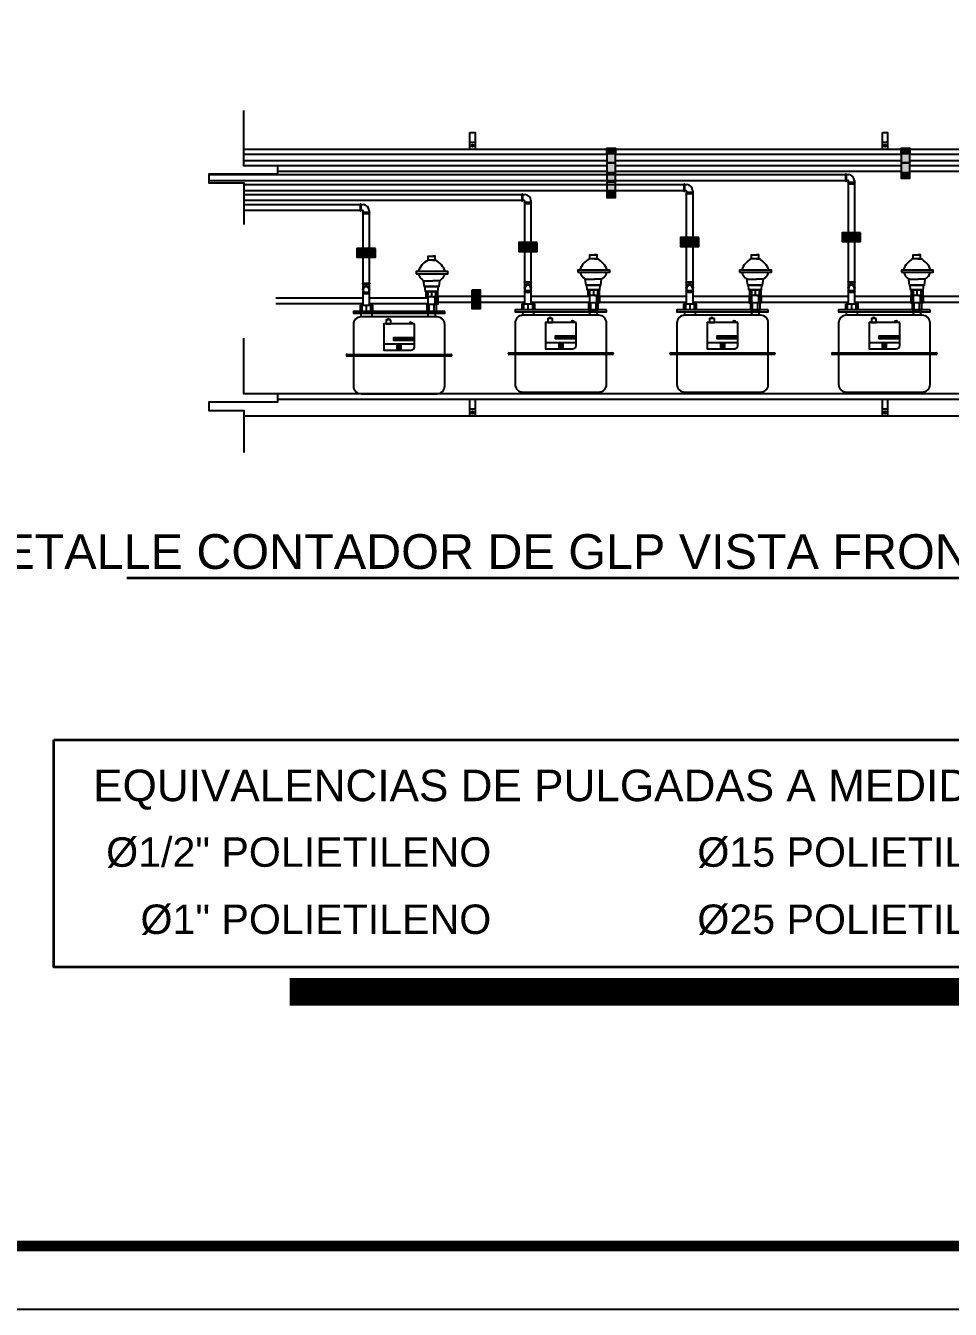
# Model space of a CAD drawing. Header units: feet. Extents: x 1019 to 2236, y -546 to 122.
# Drawn here: x 1115.69 to 1124.14, y -545.98 to -534.25 of the extents above; entities that cross this region are included whole.
import ezdxf

# ---------------------------------------------------------------- set-up
doc = ezdxf.new("R2010")
doc.units = ezdxf.units.FT
doc.header["$LTSCALE"] = 0.05
doc.header["$MEASUREMENT"] = 0
doc.linetypes.add('ACAD_ISO14W100', pattern=[25.5, 12, -3, 0.5, -3, 0.5, -3, 0.5, -3])
doc.linetypes.add('HIDDEN', pattern=[9.525, 6.35, -3.175])
for name, color, linetype, lineweight in [('AGUA POTABLE', 5, 'HIDDEN', 35), ('GAS', 6, 'ACAD_ISO14W100', 35), ('None', 7, 'Continuous', 5)]:
    doc.layers.add(name, color=color, linetype=linetype, lineweight=lineweight)
for name, color, linetype in [('GLP', 30, 'Continuous'), ('MARCO', 1, 'Continuous'), ('MUED', 8, 'Continuous'), ('TEXTM', 2, 'Continuous'), ('TEXXT', 2, 'Continuous')]:
    doc.layers.add(name, color=color, linetype=linetype)
doc.styles.add('arial', font='arial.ttf', dxfattribs={"height": 0.16})
doc.styles.add('DAMIAN', font='arial.ttf', dxfattribs={"height": 0.12})
doc.styles.add('R120', font='arial.ttf', dxfattribs={"height": 0.24})

msp = doc.modelspace()

# ---------------------------------------------------------------- hatches: boundary and pattern name
h = msp.add_hatch(color=256)
h.paths.add_polyline_path([(1121.029, -535.398), (1121.033, -535.39), (1121.041, -535.389), (1121.048, -535.394), (1121.048, -535.402), (1121.041, -535.407), (1121.033, -535.406)])
h.paths.add_polyline_path([(1121.043, -535.398, 1), (1121.034, -535.398, 1)], flags=0)
h.paths.add_polyline_path([(1121.034, -535.398, -1), (1121.043, -535.398, -1)], flags=16)
h = msp.add_hatch(color=256)
h.paths.add_polyline_path([(1123.72, -535.398), (1123.723, -535.39), (1123.732, -535.389), (1123.738, -535.394), (1123.738, -535.402), (1123.732, -535.407), (1123.723, -535.406)])
h.paths.add_polyline_path([(1123.733, -535.398, 1), (1123.725, -535.398, 1)], flags=0)
h.paths.add_polyline_path([(1123.725, -535.398, -1), (1123.733, -535.398, -1)], flags=16)
h = msp.add_hatch(color=256)
h.paths.add_polyline_path([(1123.723, -535.612), (1123.732, -535.61), (1123.738, -535.615), (1123.738, -535.623), (1123.732, -535.628), (1123.723, -535.627), (1123.72, -535.619)])
h.paths.add_polyline_path([(1123.725, -535.619, 1), (1123.733, -535.619, 1)], flags=0)
h.paths.add_polyline_path([(1123.733, -535.619, -1), (1123.725, -535.619, -1)], flags=16)
h = msp.add_hatch(color=256)
h.paths.add_polyline_path([(1121.033, -535.786), (1121.041, -535.784), (1121.048, -535.789), (1121.048, -535.798), (1121.041, -535.803), (1121.033, -535.801), (1121.029, -535.793)])
h.paths.add_polyline_path([(1121.034, -535.793, 1), (1121.043, -535.793, 1)], flags=0)
h.paths.add_polyline_path([(1121.043, -535.793, -1), (1121.034, -535.793, -1)], flags=16)
h = msp.add_hatch(color=256)
h.paths.add_polyline_path([(1123.166, -536.177), (1123.173, -536.174), (1123.181, -536.177), (1123.183, -536.185), (1123.177, -536.192), (1123.169, -536.192), (1123.164, -536.185)])
h.paths.add_polyline_path([(1123.169, -536.183, 1), (1123.178, -536.183, 1)], flags=0)
h.paths.add_polyline_path([(1123.178, -536.183, -1), (1123.169, -536.183, -1)], flags=16)
h = msp.add_hatch(color=256)
h.paths.add_polyline_path([(1123.302, -536.177), (1123.304, -536.185), (1123.299, -536.192), (1123.291, -536.192), (1123.285, -536.185), (1123.287, -536.177), (1123.295, -536.174)])
h.paths.add_polyline_path([(1123.291, -536.183, 1), (1123.299, -536.183, 1)], flags=0)
h.paths.add_polyline_path([(1123.299, -536.183, -1), (1123.291, -536.183, -1)], flags=16)
h = msp.add_hatch(color=256)
h.paths.add_polyline_path([(1118.733, -536.321), (1118.741, -536.317), (1118.748, -536.321), (1118.75, -536.329), (1118.745, -536.335), (1118.737, -536.335), (1118.731, -536.329)])
h.paths.add_polyline_path([(1118.737, -536.326, 1), (1118.745, -536.326, 1)], flags=0)
h.paths.add_polyline_path([(1118.745, -536.326, -1), (1118.737, -536.326, -1)], flags=16)
h = msp.add_hatch(color=256)
h.paths.add_polyline_path([(1118.855, -536.321), (1118.862, -536.317), (1118.87, -536.321), (1118.872, -536.329), (1118.866, -536.335), (1118.858, -536.335), (1118.853, -536.329)])
h.paths.add_polyline_path([(1118.858, -536.326, 1), (1118.866, -536.326, 1)], flags=0)
h.paths.add_polyline_path([(1118.866, -536.326, -1), (1118.858, -536.326, -1)], flags=16)
h = msp.add_hatch(color=256)
h.paths.add_polyline_path([(1120.211, -536.269), (1120.218, -536.265), (1120.226, -536.269), (1120.228, -536.277), (1120.222, -536.283), (1120.214, -536.283), (1120.209, -536.277)])
h.paths.add_polyline_path([(1120.214, -536.274, 1), (1120.222, -536.274, 1)], flags=0)
h.paths.add_polyline_path([(1120.222, -536.274, -1), (1120.214, -536.274, -1)], flags=16)
h = msp.add_hatch(color=256)
h.paths.add_polyline_path([(1120.347, -536.269), (1120.349, -536.277), (1120.344, -536.283), (1120.336, -536.283), (1120.33, -536.277), (1120.332, -536.269), (1120.34, -536.265)])
h.paths.add_polyline_path([(1120.336, -536.274, 1), (1120.344, -536.274, 1)], flags=0)
h.paths.add_polyline_path([(1120.344, -536.274, -1), (1120.336, -536.274, -1)], flags=16)
h = msp.add_hatch(color=256)
h.paths.add_polyline_path([(1121.688, -536.223), (1121.696, -536.219), (1121.703, -536.223), (1121.705, -536.231), (1121.7, -536.237), (1121.692, -536.237), (1121.686, -536.231)])
h.paths.add_polyline_path([(1121.692, -536.228, 1), (1121.7, -536.228, 1)], flags=0)
h.paths.add_polyline_path([(1121.7, -536.228, -1), (1121.692, -536.228, -1)], flags=16)
h = msp.add_hatch(color=256)
h.paths.add_polyline_path([(1121.825, -536.223), (1121.827, -536.231), (1121.821, -536.237), (1121.813, -536.237), (1121.808, -536.231), (1121.81, -536.223), (1121.817, -536.219)])
h.paths.add_polyline_path([(1121.813, -536.228, 1), (1121.821, -536.228, 1)], flags=0)
h.paths.add_polyline_path([(1121.821, -536.228, -1), (1121.813, -536.228, -1)], flags=16)
h = msp.add_hatch(color=256)
h.paths.add_polyline_path([(1119.802, -536.685), (1119.81, -536.683), (1119.817, -536.688), (1119.817, -536.697), (1119.81, -536.702), (1119.802, -536.7), (1119.798, -536.693)])
h.paths.add_polyline_path([(1119.803, -536.693, 1), (1119.812, -536.693, 1)], flags=0)
h.paths.add_polyline_path([(1119.812, -536.693, -1), (1119.803, -536.693, -1)], flags=16)
h = msp.add_hatch(color=256)
h.paths.add_polyline_path([(1119.802, -536.822), (1119.798, -536.814), (1119.802, -536.807), (1119.81, -536.805), (1119.817, -536.81), (1119.817, -536.818), (1119.81, -536.823)])
h.paths.add_polyline_path([(1119.808, -536.818, 1), (1119.808, -536.81, 1)], flags=0)
h.paths.add_polyline_path([(1119.808, -536.81, -1), (1119.808, -536.818, -1)], flags=16)
at = {"layer": 'MUED'}
h = msp.add_hatch(color=254, dxfattribs=at)
h.paths.add_polyline_path([(1120.999, -535.371), (1120.999, -535.421), (1121.078, -535.421), (1121.078, -535.371)])
h.paths.add_polyline_path([(1121.033, -535.39), (1121.041, -535.389), (1121.048, -535.394), (1121.048, -535.402), (1121.041, -535.407), (1121.033, -535.406), (1121.029, -535.398)], flags=16)
h.paths.add_polyline_path([(1121.043, -535.398, -1), (1121.034, -535.398, -1)], flags=0)
h = msp.add_hatch(color=254, dxfattribs=at)
h.paths.add_polyline_path([(1123.689, -535.371), (1123.689, -535.421), (1123.769, -535.421), (1123.769, -535.371)])
h.paths.add_polyline_path([(1123.723, -535.39), (1123.732, -535.389), (1123.738, -535.394), (1123.738, -535.402), (1123.732, -535.407), (1123.723, -535.406), (1123.72, -535.398)], flags=16)
h.paths.add_polyline_path([(1123.733, -535.398, -1), (1123.725, -535.398, -1)], flags=0)
h = msp.add_hatch(color=256, dxfattribs=at)
h.paths.add_polyline_path([(1120.999, -535.421), (1121.078, -535.421), (1121.078, -535.429), (1120.999, -535.429)])
h.paths.add_polyline_path([(1120.999, -535.429), (1121.078, -535.429), (1121.078, -535.485), (1120.999, -535.485)])
h.paths.add_polyline_path([(1120.999, -535.485), (1121.078, -535.485), (1121.078, -535.505), (1120.999, -535.505)])
h.paths.add_polyline_path([(1120.999, -535.505), (1121.078, -535.505), (1121.078, -535.528), (1120.999, -535.528)])
h.paths.add_polyline_path([(1120.999, -535.528), (1121.078, -535.528), (1121.078, -535.583), (1120.999, -535.583)])
h.paths.add_polyline_path([(1120.999, -535.583), (1121.078, -535.583), (1121.078, -535.596), (1120.999, -535.596)])
h = msp.add_hatch(color=256, dxfattribs=at)
h.paths.add_polyline_path([(1123.689, -535.421), (1123.769, -535.421), (1123.769, -535.429), (1123.689, -535.429)])
h.paths.add_polyline_path([(1123.689, -535.429), (1123.769, -535.429), (1123.769, -535.485), (1123.689, -535.485)])
h.paths.add_polyline_path([(1123.689, -535.485), (1123.769, -535.485), (1123.769, -535.505), (1123.689, -535.505)])
h.paths.add_polyline_path([(1123.689, -535.505), (1123.769, -535.505), (1123.769, -535.528), (1123.689, -535.528)])
h.paths.add_polyline_path([(1123.689, -535.528), (1123.769, -535.528), (1123.769, -535.583), (1123.689, -535.583)])
h.paths.add_polyline_path([(1123.689, -535.583), (1123.769, -535.583), (1123.769, -535.596), (1123.689, -535.596)])
h = msp.add_hatch(color=256, dxfattribs=at)
h.paths.add_polyline_path([(1120.999, -535.596), (1121.078, -535.596), (1121.078, -535.604), (1120.999, -535.604)])
h.paths.add_polyline_path([(1120.999, -535.604), (1121.078, -535.604), (1121.078, -535.659), (1120.999, -535.659)])
h.paths.add_polyline_path([(1120.999, -535.659), (1121.078, -535.659), (1121.078, -535.679), (1120.999, -535.679)])
h.paths.add_polyline_path([(1120.999, -535.679), (1121.078, -535.679), (1121.078, -535.702), (1120.999, -535.702)])
h.paths.add_polyline_path([(1120.999, -535.702), (1121.078, -535.702), (1121.078, -535.758), (1120.999, -535.758)])
h.paths.add_polyline_path([(1120.999, -535.758), (1121.078, -535.758), (1121.078, -535.77), (1120.999, -535.77)])
h = msp.add_hatch(color=254, dxfattribs=at)
h.paths.add_polyline_path([(1123.689, -535.646), (1123.689, -535.596), (1123.769, -535.596), (1123.769, -535.646)])
h.paths.add_polyline_path([(1123.723, -535.627), (1123.732, -535.628), (1123.738, -535.623), (1123.738, -535.615), (1123.732, -535.61), (1123.723, -535.612), (1123.72, -535.619)], flags=16)
h.paths.add_polyline_path([(1123.733, -535.619, 1), (1123.725, -535.619, 1)], flags=0)
h = msp.add_hatch(color=254, dxfattribs=at)
h.paths.add_polyline_path([(1120.999, -535.82), (1120.999, -535.77), (1121.078, -535.77), (1121.078, -535.82)])
h.paths.add_polyline_path([(1121.033, -535.801), (1121.041, -535.803), (1121.048, -535.798), (1121.048, -535.789), (1121.041, -535.784), (1121.033, -535.786), (1121.029, -535.793)], flags=16)
h.paths.add_polyline_path([(1121.043, -535.793, 1), (1121.034, -535.793, 1)], flags=0)
h = msp.add_hatch(color=254, dxfattribs=at)
h.paths.add_polyline_path([(1121.723, -536.188), (1121.672, -536.188), (1121.672, -536.268), (1121.723, -536.268)])
h.paths.add_polyline_path([(1121.703, -536.223), (1121.705, -536.231), (1121.7, -536.237), (1121.692, -536.237), (1121.686, -536.231), (1121.688, -536.223), (1121.696, -536.219)], flags=16)
h.paths.add_polyline_path([(1121.7, -536.228, -1), (1121.692, -536.228, -1)], flags=0)
for points in [[(1121.79, -536.268), (1121.723, -536.268), (1121.723, -536.188), (1121.79, -536.188)], [(1123.268, -536.222), (1123.201, -536.222), (1123.201, -536.143), (1123.268, -536.143)], [(1118.768, -536.286), (1118.835, -536.286), (1118.835, -536.366), (1118.768, -536.366)], [(1120.313, -536.314), (1120.246, -536.314), (1120.246, -536.234), (1120.313, -536.234)], [(1119.847, -536.72), (1119.847, -536.786), (1119.768, -536.786), (1119.768, -536.72)]]:
    msp.add_hatch(color=256, dxfattribs=at).paths.add_polyline_path(points)
h = msp.add_hatch(color=254, dxfattribs=at)
h.paths.add_polyline_path([(1121.79, -536.188), (1121.841, -536.188), (1121.841, -536.268), (1121.79, -536.268)])
h.paths.add_polyline_path([(1121.81, -536.223), (1121.808, -536.231), (1121.813, -536.237), (1121.821, -536.237), (1121.827, -536.231), (1121.825, -536.223), (1121.817, -536.219)], flags=16)
h.paths.add_polyline_path([(1121.813, -536.228, 1), (1121.821, -536.228, 1)], flags=0)
h = msp.add_hatch(color=254, dxfattribs=at)
h.paths.add_polyline_path([(1123.2, -536.143), (1123.15, -536.143), (1123.15, -536.222), (1123.2, -536.222)])
h.paths.add_polyline_path([(1123.181, -536.177), (1123.183, -536.185), (1123.177, -536.192), (1123.169, -536.192), (1123.164, -536.185), (1123.166, -536.177), (1123.173, -536.174)], flags=16)
h.paths.add_polyline_path([(1123.178, -536.183, -1), (1123.169, -536.183, -1)], flags=0)
h = msp.add_hatch(color=254, dxfattribs=at)
h.paths.add_polyline_path([(1123.268, -536.143), (1123.318, -536.143), (1123.318, -536.222), (1123.268, -536.222)])
h.paths.add_polyline_path([(1123.287, -536.177), (1123.285, -536.185), (1123.291, -536.192), (1123.299, -536.192), (1123.304, -536.185), (1123.302, -536.177), (1123.295, -536.174)], flags=16)
h.paths.add_polyline_path([(1123.291, -536.183, 1), (1123.299, -536.183, 1)], flags=0)
h = msp.add_hatch(color=254, dxfattribs=at)
h.paths.add_polyline_path([(1118.768, -536.286), (1118.717, -536.286), (1118.717, -536.366), (1118.768, -536.366)])
h.paths.add_polyline_path([(1118.748, -536.321), (1118.75, -536.329), (1118.745, -536.335), (1118.737, -536.335), (1118.731, -536.329), (1118.733, -536.321), (1118.741, -536.317)], flags=16)
h.paths.add_polyline_path([(1118.745, -536.326, -1), (1118.737, -536.326, -1)], flags=0)
h = msp.add_hatch(color=254, dxfattribs=at)
h.paths.add_polyline_path([(1118.835, -536.286), (1118.886, -536.286), (1118.886, -536.366), (1118.835, -536.366)])
h.paths.add_polyline_path([(1118.855, -536.321), (1118.853, -536.329), (1118.858, -536.335), (1118.866, -536.335), (1118.872, -536.329), (1118.87, -536.321), (1118.862, -536.317)], flags=16)
h.paths.add_polyline_path([(1118.858, -536.326, 1), (1118.866, -536.326, 1)], flags=0)
h = msp.add_hatch(color=254, dxfattribs=at)
h.paths.add_polyline_path([(1120.245, -536.234), (1120.195, -536.234), (1120.195, -536.314), (1120.245, -536.314)])
h.paths.add_polyline_path([(1120.226, -536.269), (1120.228, -536.277), (1120.222, -536.283), (1120.214, -536.283), (1120.209, -536.277), (1120.211, -536.269), (1120.218, -536.265)], flags=16)
h.paths.add_polyline_path([(1120.222, -536.274, -1), (1120.214, -536.274, -1)], flags=0)
h = msp.add_hatch(color=254, dxfattribs=at)
h.paths.add_polyline_path([(1120.313, -536.234), (1120.363, -536.234), (1120.363, -536.314), (1120.313, -536.314)])
h.paths.add_polyline_path([(1120.332, -536.269), (1120.33, -536.277), (1120.336, -536.283), (1120.344, -536.283), (1120.349, -536.277), (1120.347, -536.269), (1120.34, -536.265)], flags=16)
h.paths.add_polyline_path([(1120.336, -536.274, 1), (1120.344, -536.274, 1)], flags=0)
h = msp.add_hatch(color=254, dxfattribs=at)
h.paths.add_polyline_path([(1119.768, -536.72), (1119.768, -536.669), (1119.847, -536.669), (1119.847, -536.72)])
h.paths.add_polyline_path([(1119.802, -536.7), (1119.81, -536.702), (1119.817, -536.697), (1119.817, -536.688), (1119.81, -536.683), (1119.802, -536.685), (1119.798, -536.693)], flags=16)
h.paths.add_polyline_path([(1119.812, -536.693, 1), (1119.803, -536.693, 1)], flags=0)
h = msp.add_hatch(color=254, dxfattribs=at)
h.paths.add_polyline_path([(1119.768, -536.787), (1119.768, -536.837), (1119.847, -536.837), (1119.847, -536.787)])
h.paths.add_polyline_path([(1119.802, -536.807), (1119.81, -536.805), (1119.817, -536.81), (1119.817, -536.818), (1119.81, -536.823), (1119.802, -536.822), (1119.798, -536.814)], flags=16)
h.paths.add_polyline_path([(1119.808, -536.81, -1), (1119.808, -536.818, -1)], flags=0)

# ---------------------------------------------------------------- linework, layer by layer
at = {"layer": 'AGUA POTABLE', "linetype": 'ByBlock'}
msp.add_line((1128.571, -539.301), (1116.615, -539.301), dxfattribs=at)
at = {"layer": 'GAS', "linetype": 'Continuous'}
msp.add_lwpolyline([(1115.95, -540.778), (1128.842, -540.778), (1128.842, -542.854), (1115.95, -542.854)], close=True, dxfattribs=at)
at = {"layer": 'GAS', "linetype": 'Continuous', "const_width": 0.252, "elevation": 0.108}
msp.add_lwpolyline([(1118.104, -543.08), (1129.091, -543.08), (1129.091, -541.574)], dxfattribs=at)
at = {"layer": 'GLP', "color": 8}
for p, q in [((1123.517, -535.382), (1117.681, -535.382)), ((1123.689, -535.382), (1123.564, -535.382)), ((1127.284, -535.382), (1123.769, -535.382)), ((1123.517, -537.82), (1117.684, -537.82)), ((1127.284, -537.82), (1123.564, -537.82))]:
    msp.add_line(p, q, dxfattribs=at)
at = {"layer": 'GLP', "color": 0}
for p, q in [((1119.773, -535.348), (1119.763, -535.348)), ((1119.773, -535.349), (1119.763, -535.349)), ((1119.773, -535.338), (1119.773, -535.348)), ((1119.773, -535.349), (1119.773, -535.359)), ((1119.774, -535.338), (1119.774, -535.348)), ((1119.784, -535.348), (1119.774, -535.348)), ((1119.784, -535.349), (1119.774, -535.349)), ((1119.774, -535.349), (1119.774, -535.359)), ((1123.54, -535.348), (1123.53, -535.348)), ((1123.54, -535.349), (1123.53, -535.349)), ((1123.54, -535.338), (1123.54, -535.348)), ((1123.54, -535.349), (1123.54, -535.359)), ((1123.541, -535.338), (1123.541, -535.348)), ((1123.551, -535.348), (1123.541, -535.348)), ((1123.551, -535.349), (1123.541, -535.349)), ((1123.541, -535.349), (1123.541, -535.359)), ((1120.845, -536.716), (1120.845, -536.666)), ((1120.881, -536.716), (1120.881, -536.666)), ((1120.917, -536.716), (1120.917, -536.666)), ((1122.323, -536.716), (1122.323, -536.666)), ((1122.358, -536.716), (1122.358, -536.666)), ((1122.394, -536.716), (1122.394, -536.666)), ((1123.8, -536.716), (1123.8, -536.666)), ((1123.836, -536.716), (1123.836, -536.666)), ((1123.872, -536.716), (1123.872, -536.666)), ((1119.368, -536.73), (1119.368, -536.68)), ((1119.403, -536.73), (1119.403, -536.68)), ((1119.439, -536.73), (1119.439, -536.68)), ((1120.853, -536.849), (1120.853, -536.785)), ((1120.901, -536.849), (1120.901, -536.785)), ((1122.331, -536.849), (1122.331, -536.785)), ((1122.379, -536.849), (1122.379, -536.785)), ((1123.808, -536.849), (1123.808, -536.785)), ((1123.856, -536.849), (1123.856, -536.785)), ((1118.765, -536.863), (1118.765, -536.806)), ((1118.805, -536.863), (1118.805, -536.806)), ((1118.845, -536.863), (1118.845, -536.806)), ((1119.376, -536.863), (1119.376, -536.798)), ((1119.424, -536.863), (1119.424, -536.798)), ((1120.242, -536.849), (1120.242, -536.792)), ((1120.282, -536.849), (1120.282, -536.792)), ((1120.323, -536.849), (1120.323, -536.792)), ((1121.72, -536.849), (1121.72, -536.792)), ((1121.76, -536.849), (1121.76, -536.792)), ((1121.8, -536.849), (1121.8, -536.792)), ((1123.197, -536.849), (1123.197, -536.792)), ((1123.238, -536.849), (1123.238, -536.792)), ((1123.278, -536.849), (1123.278, -536.792)), ((1119.242, -537.162), (1118.962, -537.162)), ((1120.72, -537.149), (1120.44, -537.149)), ((1122.197, -537.149), (1121.917, -537.149)), ((1123.675, -537.149), (1123.395, -537.149)), ((1119.773, -537.785), (1119.763, -537.785)), ((1119.773, -537.786), (1119.763, -537.786)), ((1119.773, -537.775), (1119.773, -537.785)), ((1119.773, -537.786), (1119.773, -537.797)), ((1119.774, -537.775), (1119.774, -537.785)), ((1119.784, -537.785), (1119.774, -537.785)), ((1119.784, -537.786), (1119.774, -537.786)), ((1119.774, -537.786), (1119.774, -537.797)), ((1123.54, -537.785), (1123.53, -537.785)), ((1123.54, -537.786), (1123.53, -537.786)), ((1123.54, -537.775), (1123.54, -537.785)), ((1123.54, -537.786), (1123.54, -537.797)), ((1123.541, -537.775), (1123.541, -537.785)), ((1123.551, -537.785), (1123.541, -537.785)), ((1123.551, -537.786), (1123.541, -537.786)), ((1123.541, -537.786), (1123.541, -537.797))]:
    msp.add_line(p, q, dxfattribs=at)
at = {"layer": 'GLP'}
for p, q in [((1118.829, -536.614), (1118.774, -536.614)), ((1120.306, -536.601), (1120.251, -536.601)), ((1121.784, -536.601), (1121.729, -536.601)), ((1123.261, -536.601), (1123.206, -536.601)), ((1119.369, -536.798), (1119.369, -536.73)), ((1119.431, -536.798), (1119.431, -536.73)), ((1119.445, -536.793), (1119.445, -536.738)), ((1120.846, -536.785), (1120.846, -536.716)), ((1120.909, -536.785), (1120.909, -536.716)), ((1120.923, -536.78), (1120.909, -536.78)), ((1120.923, -536.78), (1120.923, -536.724)), ((1122.31, -536.78), (1122.31, -536.724)), ((1122.324, -536.78), (1122.31, -536.78)), ((1122.324, -536.785), (1122.324, -536.716)), ((1122.387, -536.785), (1122.387, -536.716)), ((1122.4, -536.78), (1122.387, -536.78)), ((1122.4, -536.78), (1122.4, -536.724)), ((1123.787, -536.78), (1123.787, -536.724)), ((1123.801, -536.78), (1123.787, -536.78)), ((1123.801, -536.785), (1123.801, -536.716)), ((1123.864, -536.785), (1123.864, -536.716)), ((1123.878, -536.78), (1123.864, -536.78)), ((1123.878, -536.78), (1123.878, -536.724)), ((1119.445, -536.793), (1119.431, -536.793))]:
    msp.add_line(p, q, dxfattribs=at)
at = {"layer": 'GLP', "color": 0}
for points in [[(1117.681, -535.025), (1117.681, -535.528), (1117.992, -535.528), (1117.992, -535.608), (1117.365, -535.608), (1117.365, -535.686), (1117.684, -535.686), (1117.684, -536.069)], [(1119.433, -536.394), (1119.367, -536.394), (1119.367, -536.358), (1119.433, -536.358)], [(1119.411, -536.394), (1119.433, -536.394), (1119.433, -536.358), (1119.411, -536.358)], [(1120.911, -536.381), (1120.844, -536.381), (1120.844, -536.345), (1120.911, -536.345)], [(1120.888, -536.381), (1120.911, -536.381), (1120.911, -536.345), (1120.888, -536.345)], [(1122.388, -536.381), (1122.322, -536.381), (1122.322, -536.345), (1122.388, -536.345)], [(1122.366, -536.381), (1122.388, -536.381), (1122.388, -536.345), (1122.366, -536.345)], [(1123.866, -536.381), (1123.799, -536.381), (1123.799, -536.345), (1123.866, -536.345)], [(1123.843, -536.381), (1123.866, -536.381), (1123.866, -536.345), (1123.843, -536.345)], [(1119.411, -536.636), (1119.333, -536.636), (1119.325, -536.582), (1119.411, -536.582)], [(1119.411, -536.68), (1119.343, -536.68), (1119.339, -536.636), (1119.411, -536.636)], [(1119.411, -536.636), (1119.467, -536.636), (1119.475, -536.582), (1119.411, -536.582)], [(1119.411, -536.68), (1119.457, -536.68), (1119.461, -536.636), (1119.411, -536.636)], [(1120.888, -536.622), (1120.81, -536.622), (1120.803, -536.569), (1120.888, -536.569)], [(1120.888, -536.666), (1120.82, -536.666), (1120.816, -536.622), (1120.888, -536.622)], [(1120.933, -536.716), (1120.828, -536.716), (1120.828, -536.666), (1120.933, -536.666)], [(1120.888, -536.622), (1120.945, -536.622), (1120.952, -536.569), (1120.888, -536.569)], [(1120.888, -536.666), (1120.935, -536.666), (1120.939, -536.622), (1120.888, -536.622)], [(1120.891, -536.716), (1120.933, -536.716), (1120.933, -536.666), (1120.891, -536.666)], [(1122.366, -536.622), (1122.288, -536.622), (1122.28, -536.569), (1122.366, -536.569)], [(1122.366, -536.666), (1122.298, -536.666), (1122.294, -536.622), (1122.366, -536.622)], [(1122.411, -536.716), (1122.305, -536.716), (1122.305, -536.666), (1122.411, -536.666)], [(1122.366, -536.622), (1122.422, -536.622), (1122.43, -536.569), (1122.366, -536.569)], [(1122.366, -536.666), (1122.412, -536.666), (1122.416, -536.622), (1122.366, -536.622)], [(1122.369, -536.716), (1122.411, -536.716), (1122.411, -536.666), (1122.369, -536.666)], [(1123.843, -536.622), (1123.765, -536.622), (1123.758, -536.569), (1123.843, -536.569)], [(1123.843, -536.666), (1123.775, -536.666), (1123.771, -536.622), (1123.843, -536.622)], [(1123.888, -536.716), (1123.783, -536.716), (1123.783, -536.666), (1123.888, -536.666)], [(1123.843, -536.622), (1123.9, -536.622), (1123.907, -536.569), (1123.843, -536.569)], [(1123.843, -536.666), (1123.89, -536.666), (1123.894, -536.622), (1123.843, -536.622)], [(1123.846, -536.716), (1123.888, -536.716), (1123.888, -536.666), (1123.846, -536.666)], [(1119.456, -536.73), (1119.35, -536.73), (1119.35, -536.68), (1119.456, -536.68)], [(1119.414, -536.73), (1119.456, -536.73), (1119.456, -536.68), (1119.414, -536.68)], [(1117.681, -537.108), (1117.681, -537.611), (1117.992, -537.611), (1117.992, -537.691), (1117.365, -537.691), (1117.365, -537.769), (1117.684, -537.769), (1117.684, -538.152)], [(1118.629, -537.255), (1119.575, -537.255)], [(1120.107, -537.242), (1121.053, -537.242)], [(1121.053, -537.257), (1120.107, -537.257)], [(1121.584, -537.242), (1122.53, -537.242)], [(1122.53, -537.257), (1121.584, -537.257)], [(1123.062, -537.242), (1124.008, -537.242)], [(1124.008, -537.257), (1123.062, -537.257)], [(1119.575, -537.271), (1118.629, -537.271)], [(1127.564, -537.614), (1117.992, -537.614)], [(1117.992, -537.663), (1127.564, -537.663)]]:
    msp.add_lwpolyline(points, dxfattribs=at)
for points in [[(1119.75, -535.226), (1119.797, -535.226), (1119.797, -535.382), (1119.75, -535.382)], [(1123.517, -535.226), (1123.564, -535.226), (1123.564, -535.382), (1123.517, -535.382)], [(1119.797, -535.382), (1119.75, -535.382), (1119.75, -535.315), (1119.797, -535.315)], [(1123.564, -535.382), (1123.517, -535.382), (1123.517, -535.315), (1123.564, -535.315)], [(1119.258, -536.518), (1119.549, -536.518), (1119.549, -536.499), (1119.258, -536.499)], [(1120.736, -536.505), (1121.026, -536.505), (1121.026, -536.485), (1120.736, -536.485)], [(1122.213, -536.505), (1122.504, -536.505), (1122.504, -536.485), (1122.213, -536.485)], [(1123.691, -536.505), (1123.981, -536.505), (1123.981, -536.485), (1123.691, -536.485)], [(1120.922, -536.785), (1120.833, -536.785), (1120.833, -536.849), (1120.922, -536.849)], [(1122.399, -536.785), (1122.311, -536.785), (1122.311, -536.849), (1122.399, -536.849)], [(1123.877, -536.785), (1123.788, -536.785), (1123.788, -536.849), (1123.877, -536.849)], [(1119.52, -536.863), (1118.685, -536.863), (1118.685, -536.879), (1119.52, -536.879)], [(1118.749, -536.806), (1118.861, -536.806), (1118.861, -536.863), (1118.749, -536.863)], [(1119.444, -536.798), (1119.356, -536.798), (1119.356, -536.863), (1119.444, -536.863)], [(1120.997, -536.849), (1120.162, -536.849), (1120.162, -536.865), (1120.997, -536.865)], [(1120.227, -536.792), (1120.338, -536.792), (1120.338, -536.849), (1120.227, -536.849)], [(1122.475, -536.849), (1121.64, -536.849), (1121.64, -536.865), (1122.475, -536.865)], [(1121.704, -536.792), (1121.816, -536.792), (1121.816, -536.849), (1121.704, -536.849)], [(1123.952, -536.849), (1123.117, -536.849), (1123.117, -536.865), (1123.952, -536.865)], [(1123.182, -536.792), (1123.293, -536.792), (1123.293, -536.849), (1123.182, -536.849)], [(1119.027, -536.94), (1118.983, -536.94), (1118.983, -536.977), (1119.027, -536.977)], [(1120.504, -536.927), (1120.461, -536.927), (1120.461, -536.963), (1120.504, -536.963)], [(1121.982, -536.927), (1121.938, -536.927), (1121.938, -536.963), (1121.982, -536.963)], [(1123.46, -536.927), (1123.416, -536.927), (1123.416, -536.963), (1123.46, -536.963)], [(1119.234, -537.104), (1119.051, -537.104), (1119.051, -537.125), (1119.234, -537.125)], [(1119.132, -537.104), (1119.112, -537.104), (1119.112, -537.125), (1119.132, -537.125)], [(1119.152, -537.104), (1119.132, -537.104), (1119.132, -537.125), (1119.152, -537.125)], [(1119.173, -537.104), (1119.152, -537.104), (1119.152, -537.125), (1119.173, -537.125)], [(1119.193, -537.104), (1119.173, -537.104), (1119.173, -537.125), (1119.193, -537.125)], [(1119.213, -537.104), (1119.193, -537.104), (1119.193, -537.125), (1119.213, -537.125)], [(1119.234, -537.104), (1119.213, -537.104), (1119.213, -537.125), (1119.234, -537.125)], [(1120.711, -537.09), (1120.528, -537.09), (1120.528, -537.111), (1120.711, -537.111)], [(1120.61, -537.09), (1120.589, -537.09), (1120.589, -537.111), (1120.61, -537.111)], [(1120.63, -537.09), (1120.61, -537.09), (1120.61, -537.111), (1120.63, -537.111)], [(1120.65, -537.09), (1120.63, -537.09), (1120.63, -537.111), (1120.65, -537.111)], [(1120.67, -537.09), (1120.65, -537.09), (1120.65, -537.111), (1120.67, -537.111)], [(1120.691, -537.09), (1120.67, -537.09), (1120.67, -537.111), (1120.691, -537.111)], [(1120.711, -537.09), (1120.691, -537.09), (1120.691, -537.111), (1120.711, -537.111)], [(1122.189, -537.09), (1122.006, -537.09), (1122.006, -537.111), (1122.189, -537.111)], [(1122.087, -537.09), (1122.067, -537.09), (1122.067, -537.111), (1122.087, -537.111)], [(1122.107, -537.09), (1122.087, -537.09), (1122.087, -537.111), (1122.107, -537.111)], [(1122.128, -537.09), (1122.107, -537.09), (1122.107, -537.111), (1122.128, -537.111)], [(1122.148, -537.09), (1122.128, -537.09), (1122.128, -537.111), (1122.148, -537.111)], [(1122.168, -537.09), (1122.148, -537.09), (1122.148, -537.111), (1122.168, -537.111)], [(1122.189, -537.09), (1122.168, -537.09), (1122.168, -537.111), (1122.189, -537.111)], [(1123.666, -537.09), (1123.483, -537.09), (1123.483, -537.111), (1123.666, -537.111)], [(1123.565, -537.09), (1123.544, -537.09), (1123.544, -537.111), (1123.565, -537.111)], [(1123.585, -537.09), (1123.565, -537.09), (1123.565, -537.111), (1123.585, -537.111)], [(1123.605, -537.09), (1123.585, -537.09), (1123.585, -537.111), (1123.605, -537.111)], [(1123.625, -537.09), (1123.605, -537.09), (1123.605, -537.111), (1123.625, -537.111)], [(1123.646, -537.09), (1123.625, -537.09), (1123.625, -537.111), (1123.646, -537.111)], [(1123.666, -537.09), (1123.646, -537.09), (1123.646, -537.111), (1123.666, -537.111)], [(1119.122, -537.162), (1119.082, -537.162), (1119.082, -537.202), (1119.122, -537.202)], [(1120.6, -537.149), (1120.56, -537.149), (1120.56, -537.189), (1120.6, -537.189)], [(1122.077, -537.149), (1122.037, -537.149), (1122.037, -537.189), (1122.077, -537.189)], [(1123.555, -537.149), (1123.515, -537.149), (1123.515, -537.189), (1123.555, -537.189)], [(1119.75, -537.663), (1119.797, -537.663), (1119.797, -537.82), (1119.75, -537.82)], [(1123.517, -537.663), (1123.564, -537.663), (1123.564, -537.82), (1123.517, -537.82)], [(1119.797, -537.82), (1119.75, -537.82), (1119.75, -537.752), (1119.797, -537.752)], [(1123.564, -537.82), (1123.517, -537.82), (1123.517, -537.752), (1123.564, -537.752)]]:
    msp.add_lwpolyline(points, close=True, dxfattribs=at)
at = {"layer": 'GLP', "color": 7}
for points in [[(1121.078, -535.421), (1120.999, -535.421), (1120.999, -535.371), (1121.078, -535.371)], [(1123.769, -535.421), (1123.689, -535.421), (1123.689, -535.371), (1123.769, -535.371)], [(1120.999, -535.421), (1120.999, -535.505), (1121.078, -535.505), (1121.078, -535.421)], [(1121.029, -535.398), (1121.033, -535.39), (1121.041, -535.389), (1121.048, -535.394), (1121.048, -535.402), (1121.041, -535.407), (1121.033, -535.406)], [(1123.689, -535.421), (1123.689, -535.505), (1123.769, -535.505), (1123.769, -535.421)], [(1123.72, -535.398), (1123.723, -535.39), (1123.732, -535.389), (1123.738, -535.394), (1123.738, -535.402), (1123.732, -535.407), (1123.723, -535.406)], [(1120.999, -535.505), (1120.999, -535.596), (1121.078, -535.596), (1121.078, -535.505)], [(1120.999, -535.596), (1120.999, -535.679), (1121.078, -535.679), (1121.078, -535.596)], [(1123.689, -535.505), (1123.689, -535.596), (1123.769, -535.596), (1123.769, -535.505)], [(1123.769, -535.596), (1123.689, -535.596), (1123.689, -535.646), (1123.769, -535.646)], [(1123.72, -535.619), (1123.723, -535.627), (1123.732, -535.628), (1123.738, -535.623), (1123.738, -535.615), (1123.732, -535.61), (1123.723, -535.612)], [(1120.999, -535.679), (1120.999, -535.77), (1121.078, -535.77), (1121.078, -535.679)], [(1121.078, -535.77), (1120.999, -535.77), (1120.999, -535.82), (1121.078, -535.82)], [(1121.029, -535.793), (1121.033, -535.801), (1121.041, -535.803), (1121.048, -535.798), (1121.048, -535.789), (1121.041, -535.784), (1121.033, -535.786)], [(1121.841, -536.188), (1121.672, -536.188), (1121.672, -536.268), (1121.841, -536.268)], [(1121.79, -536.188), (1121.723, -536.188), (1121.723, -536.268), (1121.79, -536.268)], [(1123.318, -536.143), (1123.15, -536.143), (1123.15, -536.222), (1123.318, -536.222)], [(1123.173, -536.174), (1123.181, -536.177), (1123.183, -536.185), (1123.177, -536.192), (1123.169, -536.192), (1123.164, -536.185), (1123.166, -536.177)], [(1123.268, -536.143), (1123.201, -536.143), (1123.201, -536.222), (1123.268, -536.222)], [(1123.295, -536.174), (1123.287, -536.177), (1123.285, -536.185), (1123.291, -536.192), (1123.299, -536.192), (1123.304, -536.185), (1123.302, -536.177)], [(1118.886, -536.286), (1118.717, -536.286), (1118.717, -536.366), (1118.886, -536.366)], [(1118.741, -536.317), (1118.748, -536.321), (1118.75, -536.329), (1118.745, -536.335), (1118.737, -536.335), (1118.731, -536.329), (1118.733, -536.321)], [(1118.835, -536.286), (1118.768, -536.286), (1118.768, -536.366), (1118.835, -536.366)], [(1118.862, -536.317), (1118.855, -536.321), (1118.853, -536.329), (1118.858, -536.335), (1118.866, -536.335), (1118.872, -536.329), (1118.87, -536.321)], [(1120.363, -536.234), (1120.195, -536.234), (1120.195, -536.314), (1120.363, -536.314)], [(1120.218, -536.265), (1120.226, -536.269), (1120.228, -536.277), (1120.222, -536.283), (1120.214, -536.283), (1120.209, -536.277), (1120.211, -536.269)], [(1120.313, -536.234), (1120.246, -536.234), (1120.246, -536.314), (1120.313, -536.314)], [(1120.34, -536.265), (1120.332, -536.269), (1120.33, -536.277), (1120.336, -536.283), (1120.344, -536.283), (1120.349, -536.277), (1120.347, -536.269)], [(1121.696, -536.219), (1121.703, -536.223), (1121.705, -536.231), (1121.7, -536.237), (1121.692, -536.237), (1121.686, -536.231), (1121.688, -536.223)], [(1121.817, -536.219), (1121.81, -536.223), (1121.808, -536.231), (1121.813, -536.237), (1121.821, -536.237), (1121.827, -536.231), (1121.825, -536.223)], [(1119.768, -536.669), (1119.768, -536.837), (1119.847, -536.837), (1119.847, -536.669)], [(1119.768, -536.72), (1119.768, -536.786), (1119.847, -536.786), (1119.847, -536.72)], [(1119.798, -536.693), (1119.802, -536.7), (1119.81, -536.702), (1119.817, -536.697), (1119.817, -536.688), (1119.81, -536.683), (1119.802, -536.685)], [(1119.798, -536.814), (1119.802, -536.807), (1119.81, -536.805), (1119.817, -536.81), (1119.817, -536.818), (1119.81, -536.823), (1119.802, -536.822)]]:
    msp.add_lwpolyline(points, close=True, dxfattribs=at)
at = {"layer": 'GLP'}
for points in [[(1120.999, -535.429), (1117.681, -535.429)], [(1120.999, -535.485), (1117.681, -535.485)], [(1123.689, -535.429), (1121.078, -535.429)], [(1123.689, -535.485), (1121.078, -535.485)], [(1126.135, -535.429), (1123.769, -535.429)], [(1126.135, -535.485), (1123.769, -535.485)], [(1117.365, -535.612), (1123.18, -535.612)], [(1117.681, -535.528), (1120.999, -535.528)], [(1120.999, -535.583), (1117.992, -535.583)], [(1121.078, -535.528), (1123.689, -535.528)], [(1123.689, -535.583), (1121.078, -535.583)], [(1123.185, -535.609), (1123.19, -535.612)], [(1123.203, -535.667), (1123.19, -535.667), (1123.19, -535.612), (1123.207, -535.612)], [(1123.769, -535.528), (1124.657, -535.528)], [(1124.657, -535.583), (1123.769, -535.583)], [(1123.18, -535.668), (1117.365, -535.668)], [(1117.684, -535.704), (1121.702, -535.704)], [(1121.708, -535.7), (1121.712, -535.703)], [(1121.725, -535.759), (1121.712, -535.759), (1121.712, -535.703), (1121.73, -535.703)], [(1123.19, -535.667), (1123.185, -535.671)], [(1123.204, -535.689), (1123.207, -535.685)], [(1123.206, -536.591), (1123.206, -535.695)], [(1123.261, -535.667), (1123.262, -535.667), (1123.262, -535.685), (1123.207, -535.685), (1123.207, -535.674)], [(1123.261, -535.695), (1123.261, -536.591)], [(1123.262, -535.685), (1123.265, -535.689)], [(1121.702, -535.759), (1117.684, -535.759)], [(1117.684, -535.795), (1120.225, -535.795)], [(1120.225, -535.85), (1117.684, -535.85)], [(1120.23, -535.792), (1120.234, -535.795)], [(1120.234, -535.85), (1120.23, -535.853)], [(1120.248, -535.85), (1120.234, -535.85), (1120.234, -535.795), (1120.252, -535.795)], [(1120.306, -535.85), (1120.307, -535.85), (1120.307, -535.868), (1120.252, -535.868), (1120.252, -535.857)], [(1121.712, -535.759), (1121.708, -535.762)], [(1121.726, -535.78), (1121.73, -535.776)], [(1121.729, -536.591), (1121.729, -535.786)], [(1121.784, -535.759), (1121.785, -535.759), (1121.785, -535.776), (1121.73, -535.776), (1121.73, -535.765)], [(1121.784, -535.786), (1121.784, -536.591)], [(1121.785, -535.776), (1121.788, -535.78)], [(1117.684, -535.886), (1118.747, -535.886)], [(1118.747, -535.941), (1117.684, -535.941)], [(1118.753, -535.883), (1118.757, -535.886)], [(1118.757, -535.941), (1118.753, -535.944)], [(1118.77, -535.941), (1118.757, -535.941), (1118.757, -535.886), (1118.774, -535.886)], [(1118.771, -535.963), (1118.774, -535.958)], [(1118.829, -535.941), (1118.83, -535.941), (1118.83, -535.958), (1118.774, -535.958), (1118.774, -535.948)], [(1118.774, -536.604), (1118.774, -535.968)], [(1118.829, -535.968), (1118.829, -536.604)], [(1118.83, -535.958), (1118.833, -535.963)], [(1120.249, -535.872), (1120.252, -535.868)], [(1120.251, -536.591), (1120.251, -535.877)], [(1120.306, -535.877), (1120.306, -536.591)], [(1120.307, -535.868), (1120.31, -535.872)], [(1118.771, -536.61), (1118.774, -536.614)], [(1118.774, -536.663), (1118.771, -536.663), (1118.771, -536.658), (1118.774, -536.658)], [(1118.774, -536.658), (1118.774, -536.614)], [(1118.828, -536.663), (1118.829, -536.663), (1118.829, -536.689), (1118.774, -536.689), (1118.774, -536.67)], [(1118.775, -536.663), (1118.774, -536.663), (1118.774, -536.689), (1118.829, -536.689), (1118.829, -536.67)], [(1118.829, -536.614), (1118.832, -536.61)], [(1118.829, -536.614), (1118.829, -536.658)], [(1118.829, -536.658), (1118.832, -536.658), (1118.832, -536.663), (1118.829, -536.663)], [(1120.248, -536.596), (1120.251, -536.601)], [(1120.251, -536.65), (1120.248, -536.65), (1120.248, -536.644), (1120.251, -536.644)], [(1120.251, -536.644), (1120.251, -536.601)], [(1120.305, -536.65), (1120.306, -536.65), (1120.306, -536.675), (1120.251, -536.675), (1120.251, -536.656)], [(1120.252, -536.65), (1120.251, -536.65), (1120.251, -536.675), (1120.306, -536.675), (1120.306, -536.656)], [(1120.306, -536.601), (1120.31, -536.596)], [(1120.306, -536.601), (1120.306, -536.644)], [(1120.306, -536.644), (1120.31, -536.644), (1120.31, -536.65), (1120.306, -536.65)], [(1121.726, -536.596), (1121.729, -536.601)], [(1121.729, -536.65), (1121.726, -536.65), (1121.726, -536.644), (1121.729, -536.644)], [(1121.729, -536.644), (1121.729, -536.601)], [(1121.783, -536.65), (1121.784, -536.65), (1121.784, -536.675), (1121.729, -536.675), (1121.729, -536.656)], [(1121.73, -536.65), (1121.729, -536.65), (1121.729, -536.675), (1121.784, -536.675), (1121.784, -536.656)], [(1121.784, -536.601), (1121.787, -536.596)], [(1121.784, -536.601), (1121.784, -536.644)], [(1121.784, -536.644), (1121.787, -536.644), (1121.787, -536.65), (1121.784, -536.65)], [(1123.203, -536.596), (1123.206, -536.601)], [(1123.206, -536.65), (1123.203, -536.65), (1123.203, -536.644), (1123.206, -536.644)], [(1123.206, -536.644), (1123.206, -536.601)], [(1123.26, -536.65), (1123.261, -536.65), (1123.261, -536.675), (1123.206, -536.675), (1123.206, -536.656)], [(1123.207, -536.65), (1123.206, -536.65), (1123.206, -536.675), (1123.261, -536.675), (1123.261, -536.656)], [(1123.261, -536.601), (1123.265, -536.596)], [(1123.261, -536.601), (1123.261, -536.644)], [(1123.261, -536.644), (1123.265, -536.644), (1123.265, -536.65), (1123.261, -536.65)], [(1117.977, -536.738), (1118.774, -536.738)], [(1118.771, -536.693), (1118.774, -536.689)], [(1118.774, -536.806), (1118.774, -536.699)], [(1118.829, -536.689), (1118.832, -536.693)], [(1118.829, -536.699), (1118.829, -536.806)], [(1118.829, -536.738), (1119.369, -536.738)], [(1119.449, -536.735), (1119.445, -536.738)], [(1119.455, -536.724), (1120.251, -536.724)], [(1120.251, -536.78), (1119.455, -536.78)], [(1120.248, -536.679), (1120.251, -536.675)], [(1120.251, -536.792), (1120.251, -536.685)], [(1120.306, -536.675), (1120.31, -536.679)], [(1120.306, -536.685), (1120.306, -536.792)], [(1120.306, -536.724), (1120.846, -536.724)], [(1120.846, -536.78), (1120.306, -536.78)], [(1120.927, -536.721), (1120.923, -536.724)], [(1120.923, -536.78), (1120.927, -536.783)], [(1120.933, -536.724), (1121.729, -536.724)], [(1121.729, -536.78), (1120.933, -536.78)], [(1121.726, -536.679), (1121.729, -536.675)], [(1121.729, -536.792), (1121.729, -536.685)], [(1121.784, -536.675), (1121.787, -536.679)], [(1121.784, -536.685), (1121.784, -536.792)], [(1121.784, -536.724), (1122.3, -536.724)], [(1122.3, -536.78), (1121.784, -536.78)], [(1122.306, -536.721), (1122.31, -536.724)], [(1122.31, -536.78), (1122.306, -536.783)], [(1122.404, -536.721), (1122.4, -536.724)], [(1122.4, -536.78), (1122.404, -536.783)], [(1122.41, -536.724), (1123.206, -536.724)], [(1123.206, -536.78), (1122.41, -536.78)], [(1123.203, -536.679), (1123.206, -536.675)], [(1123.206, -536.792), (1123.206, -536.685)], [(1123.261, -536.675), (1123.265, -536.679)], [(1123.261, -536.685), (1123.261, -536.792)], [(1123.261, -536.724), (1123.778, -536.724)], [(1123.778, -536.78), (1123.261, -536.78)], [(1123.783, -536.721), (1123.787, -536.724)], [(1123.787, -536.78), (1123.783, -536.783)], [(1123.882, -536.721), (1123.878, -536.724)], [(1123.878, -536.78), (1123.882, -536.783)], [(1123.888, -536.724), (1124.259, -536.724)], [(1124.259, -536.78), (1123.888, -536.78)], [(1118.774, -536.793), (1117.977, -536.793)], [(1119.369, -536.793), (1118.829, -536.793)], [(1119.445, -536.793), (1119.449, -536.796)]]:
    msp.add_lwpolyline(points, dxfattribs=at)
for points in [[(1123.18, -535.609), (1123.18, -535.671), (1123.185, -535.671), (1123.185, -535.609)], [(1121.702, -535.7), (1121.702, -535.762), (1121.708, -535.762), (1121.708, -535.7)], [(1123.204, -535.695), (1123.265, -535.695), (1123.265, -535.689), (1123.204, -535.689)], [(1120.225, -535.792), (1120.225, -535.853), (1120.23, -535.853), (1120.23, -535.792)], [(1121.726, -535.786), (1121.788, -535.786), (1121.788, -535.78), (1121.726, -535.78)], [(1118.747, -535.883), (1118.747, -535.944), (1118.753, -535.944), (1118.753, -535.883)], [(1118.771, -535.968), (1118.833, -535.968), (1118.833, -535.963), (1118.771, -535.963)], [(1120.249, -535.877), (1120.31, -535.877), (1120.31, -535.872), (1120.249, -535.872)], [(1118.771, -536.604), (1118.832, -536.604), (1118.832, -536.61), (1118.771, -536.61)], [(1120.248, -536.591), (1120.31, -536.591), (1120.31, -536.596), (1120.248, -536.596)], [(1121.726, -536.591), (1121.787, -536.591), (1121.787, -536.596), (1121.726, -536.596)], [(1123.203, -536.591), (1123.265, -536.591), (1123.265, -536.596), (1123.203, -536.596)], [(1118.771, -536.699), (1118.832, -536.699), (1118.832, -536.693), (1118.771, -536.693)], [(1119.455, -536.735), (1119.455, -536.796), (1119.449, -536.796), (1119.449, -536.735)], [(1120.248, -536.685), (1120.31, -536.685), (1120.31, -536.679), (1120.248, -536.679)], [(1120.933, -536.721), (1120.933, -536.783), (1120.927, -536.783), (1120.927, -536.721)], [(1121.726, -536.685), (1121.787, -536.685), (1121.787, -536.679), (1121.726, -536.679)], [(1122.3, -536.721), (1122.3, -536.783), (1122.306, -536.783), (1122.306, -536.721)], [(1122.41, -536.721), (1122.41, -536.783), (1122.404, -536.783), (1122.404, -536.721)], [(1123.203, -536.685), (1123.265, -536.685), (1123.265, -536.679), (1123.203, -536.679)], [(1123.778, -536.721), (1123.778, -536.783), (1123.783, -536.783), (1123.783, -536.721)], [(1123.888, -536.721), (1123.888, -536.783), (1123.882, -536.783), (1123.882, -536.721)], [(1118.756, -536.879), (1118.853, -536.879), (1118.853, -536.912), (1118.756, -536.912)], [(1119.369, -536.879), (1119.431, -536.879), (1119.431, -536.912), (1119.369, -536.912)], [(1120.233, -536.865), (1120.33, -536.865), (1120.33, -536.898), (1120.233, -536.898)], [(1120.846, -536.865), (1120.909, -536.865), (1120.909, -536.898), (1120.846, -536.898)], [(1121.711, -536.865), (1121.808, -536.865), (1121.808, -536.898), (1121.711, -536.898)], [(1122.324, -536.865), (1122.387, -536.865), (1122.387, -536.898), (1122.324, -536.898)], [(1123.188, -536.865), (1123.285, -536.865), (1123.285, -536.898), (1123.188, -536.898)], [(1123.801, -536.865), (1123.864, -536.865), (1123.864, -536.898), (1123.801, -536.898)]]:
    msp.add_lwpolyline(points, close=True, dxfattribs=at)
for points in [[(1119.445, -536.738), (1119.434, -536.738, -0.089539), (1119.431, -536.737, -0.089539)], [(1120.923, -536.724), (1120.911, -536.724, -0.089539), (1120.909, -536.724, -0.089539)], [(1122.324, -536.724, -0.095292), (1122.322, -536.724), (1122.31, -536.724)], [(1122.4, -536.724), (1122.389, -536.724, -0.089539), (1122.387, -536.724, -0.089539)], [(1123.801, -536.724, -0.095292), (1123.799, -536.724), (1123.787, -536.724)], [(1123.878, -536.724), (1123.866, -536.724, -0.089539), (1123.864, -536.724, -0.089539)]]:
    msp.add_lwpolyline(points, format="xyb", dxfattribs=at)
at = {"layer": 'GLP', "color": 0}
for points in [[(1120.997, -537.242), (1120.997, -536.969, 0.414214), (1120.926, -536.898), (1120.233, -536.898, 0.414214), (1120.162, -536.969), (1120.162, -537.242)], [(1122.475, -537.242), (1122.475, -536.969, 0.414214), (1122.404, -536.898), (1121.711, -536.898, 0.414214), (1121.64, -536.969), (1121.64, -537.242)], [(1123.952, -537.242), (1123.952, -536.969, 0.414214), (1123.881, -536.898), (1123.188, -536.898, 0.414214), (1123.117, -536.969), (1123.117, -537.242)], [(1119.519, -537.255), (1119.519, -536.983, 0.414214), (1119.449, -536.912), (1118.756, -536.912, 0.414214), (1118.685, -536.983), (1118.685, -537.255)], [(1120.162, -537.257), (1120.162, -537.53, 0.414214), (1120.233, -537.6), (1120.926, -537.6, 0.414214), (1120.997, -537.53), (1120.997, -537.257)], [(1121.64, -537.257), (1121.64, -537.53, 0.414214), (1121.711, -537.6), (1122.404, -537.6, 0.414214), (1122.475, -537.53), (1122.475, -537.257)], [(1123.117, -537.257), (1123.117, -537.53, 0.414214), (1123.188, -537.6), (1123.881, -537.6, 0.414214), (1123.952, -537.53), (1123.952, -537.257)], [(1118.685, -537.271), (1118.685, -537.543, 0.414214), (1118.756, -537.614), (1119.449, -537.614, 0.414214), (1119.519, -537.543), (1119.519, -537.271)]]:
    msp.add_lwpolyline(points, format="xyb", dxfattribs=at)
for points in [[(1119.242, -536.977), (1118.962, -536.977), (1118.962, -537.217), (1119.213, -537.217, 0.414214), (1119.242, -537.188)], [(1120.72, -536.963), (1120.44, -536.963), (1120.44, -537.204), (1120.69, -537.204, 0.414214), (1120.72, -537.174)], [(1122.197, -536.963), (1121.917, -536.963), (1121.917, -537.204), (1122.168, -537.204, 0.414214), (1122.197, -537.174)], [(1123.675, -536.963), (1123.395, -536.963), (1123.395, -537.204), (1123.645, -537.204, 0.414214), (1123.675, -537.174)]]:
    msp.add_lwpolyline(points, format="xyb", close=True, dxfattribs=at)
at = {"layer": 'GLP', "color": 1}
for points in [[(1119.071, -537.104), (1119.051, -537.104), (1119.051, -537.125), (1119.071, -537.125)], [(1119.091, -537.104), (1119.071, -537.104), (1119.071, -537.125), (1119.091, -537.125)], [(1119.112, -537.104), (1119.091, -537.104), (1119.091, -537.125), (1119.112, -537.125)], [(1120.549, -537.09), (1120.528, -537.09), (1120.528, -537.111), (1120.549, -537.111)], [(1120.569, -537.09), (1120.549, -537.09), (1120.549, -537.111), (1120.569, -537.111)], [(1120.589, -537.09), (1120.569, -537.09), (1120.569, -537.111), (1120.589, -537.111)], [(1122.026, -537.09), (1122.006, -537.09), (1122.006, -537.111), (1122.026, -537.111)], [(1122.047, -537.09), (1122.026, -537.09), (1122.026, -537.111), (1122.047, -537.111)], [(1122.067, -537.09), (1122.047, -537.09), (1122.047, -537.111), (1122.067, -537.111)], [(1123.504, -537.09), (1123.483, -537.09), (1123.483, -537.111), (1123.504, -537.111)], [(1123.524, -537.09), (1123.504, -537.09), (1123.504, -537.111), (1123.524, -537.111)], [(1123.544, -537.09), (1123.524, -537.09), (1123.524, -537.111), (1123.544, -537.111)]]:
    msp.add_lwpolyline(points, close=True, dxfattribs=at)
at = {"layer": 'GLP', "color": 0}
for centre, radius in [((1119.773, -535.348), 0.0109), ((1123.541, -535.348), 0.0109), ((1119.102, -537.182), 0.00836), ((1120.58, -537.169), 0.00836), ((1122.057, -537.169), 0.00836), ((1123.535, -537.169), 0.00836), ((1119.773, -537.786), 0.0109), ((1123.541, -537.786), 0.0109)]:
    msp.add_circle(centre, radius, dxfattribs=at)
at = {"layer": 'GLP', "color": 7}
for centre in [(1121.039, -535.398), (1123.729, -535.398), (1123.729, -535.619), (1121.039, -535.793), (1123.173, -536.183), (1123.295, -536.183), (1120.218, -536.274), (1120.34, -536.274), (1121.696, -536.228), (1121.817, -536.228), (1118.741, -536.326), (1118.862, -536.326), (1119.808, -536.693), (1119.808, -536.814)]:
    msp.add_circle(centre, 0.0042, dxfattribs=at)
at = {"layer": 'GLP'}
for centre, radius, start, end in [((1123.206, -535.668), 0.0556, 0.3002, 88.6241), ((1121.728, -535.759), 0.0556, 0.3002, 88.6241), ((1123.2, -535.674), 0.00716, 359.5522, 68.0009), ((1120.245, -535.857), 0.00716, 359.5522, 68.0009), ((1120.251, -535.85), 0.0556, 0.3002, 88.6241), ((1121.722, -535.765), 0.00716, 359.5522, 68.0009), ((1118.767, -535.948), 0.00716, 359.5522, 68.0009), ((1118.773, -535.941), 0.0556, 0.3002, 88.6241), ((1118.801, -536.657), 0.0272, 347.5869, 192.4131), ((1118.801, -536.663), 0.0266, 0.0596, 179.9404), ((1120.279, -536.644), 0.0272, 347.5869, 192.4131), ((1120.279, -536.65), 0.0266, 0.0596, 179.9404), ((1121.756, -536.644), 0.0272, 347.5869, 192.4131), ((1121.756, -536.65), 0.0266, 0.0596, 179.9404), ((1123.234, -536.644), 0.0272, 347.5869, 192.4131), ((1123.234, -536.65), 0.0266, 0.0596, 179.9404)]:
    msp.add_arc(centre, radius, start, end, dxfattribs=at)
at = {"layer": 'GLP', "color": 0}
for centre, radius, start, end in [((1119.442, -536.552), 0.174, 115.4335, 162.2782), ((1119.356, -536.553), 0.177, 18.0096, 64.1662), ((1120.919, -536.538), 0.174, 115.4335, 162.2782), ((1120.834, -536.54), 0.177, 18.0096, 64.1662), ((1122.397, -536.538), 0.174, 115.4335, 162.2782), ((1122.311, -536.54), 0.177, 18.0096, 64.1662), ((1123.874, -536.538), 0.174, 115.4335, 162.2782), ((1123.789, -536.54), 0.177, 18.0096, 64.1662), ((1119.389, -536.482), 0.118, 197.8168, 237.3549), ((1119.411, -536.482), 0.118, 302.6451, 342.1832), ((1120.867, -536.468), 0.118, 197.8168, 237.3549), ((1120.889, -536.469), 0.118, 302.6451, 342.1832), ((1122.344, -536.468), 0.118, 197.8168, 237.3549), ((1122.366, -536.469), 0.118, 302.6451, 342.1832), ((1123.822, -536.468), 0.118, 197.8168, 237.3549), ((1123.844, -536.469), 0.118, 302.6451, 342.1832), ((1119.005, -536.94), 0.00919, 0, 180), ((1119.209, -536.977), 0.0155, 0, 180), ((1120.482, -536.927), 0.00919, 0, 180), ((1120.687, -536.963), 0.0155, 0, 180), ((1121.96, -536.927), 0.00919, 0, 180), ((1122.164, -536.963), 0.0155, 0, 180), ((1123.437, -536.927), 0.00919, 0, 180), ((1123.642, -536.963), 0.0155, 0, 180), ((1118.629, -537.263), 0.00782, 90, 270), ((1119.575, -537.263), 0.00782, 270, 90), ((1120.107, -537.249), 0.00782, 90, 270), ((1121.053, -537.249), 0.00782, 270, 90), ((1121.584, -537.249), 0.00782, 90, 270), ((1122.53, -537.249), 0.00782, 270, 90), ((1123.062, -537.249), 0.00782, 90, 270), ((1124.008, -537.249), 0.00782, 270, 90)]:
    msp.add_arc(centre, radius, start, end, dxfattribs=at)
at = {"layer": 'MARCO'}
msp.add_lwpolyline([(1053.536, -489.979), (1139.54, -489.979), (1139.54, -545.982), (1053.536, -545.982)], close=True, dxfattribs=at)
at = {"layer": 'MARCO', "const_width": 0.1}
msp.add_lwpolyline([(1129.976, -490.558), (1054.114, -490.558), (1054.114, -545.403), (1129.976, -545.403)], close=True, dxfattribs=at)

# ---------------------------------------------------------------- texts
at = {"layer": 'None', "color": 7, "insert": (1117.266, -539.22), "char_height": 0.31717, "attachment_point": 7, "line_spacing_factor": 0.962448, "style": 'arial'}
msp.add_mtext('\\pi-2.108;DETALLE CONTADOR DE GLP VISTA FRONTAL', dxfattribs=at)
at = {"layer": 'TEXTM', "color": 4, "ltscale": 0.05, "style": 'R120'}
msp.add_text('EQUIVALENCIAS DE PULGADAS A MEDIDAS EN POLIETILENO', height=0.28826, dxfattribs=at).set_placement((1116.308, -541.338, 0.088))
at = {"layer": 'TEXXT', "char_height": 0.26907, "width": 5.42626, "attachment_point": 5, "style": 'DAMIAN'}
for s, insert in [('\\A1;  %%C1/2" POLIETILENO{\\fArial|b0|i0|c186|p34; }', (1118.081, -541.808)), ('\\A1;  %%C15 POLIETILENO{\\fArial|b0|i0|c186|p34; }', (1123.362, -541.808)), ('\\A1;  %%C1" POLIETILENO{\\fArial|b0|i0|c186|p34; }', (1118.238, -542.422)), ('\\A1;  %%C25 POLIETILENO{\\fArial|b0|i0|c186|p34; }', (1123.362, -542.422))]:
    msp.add_mtext(s, dxfattribs=dict(at, insert=insert))

doc.saveas('drawing.dxf')
